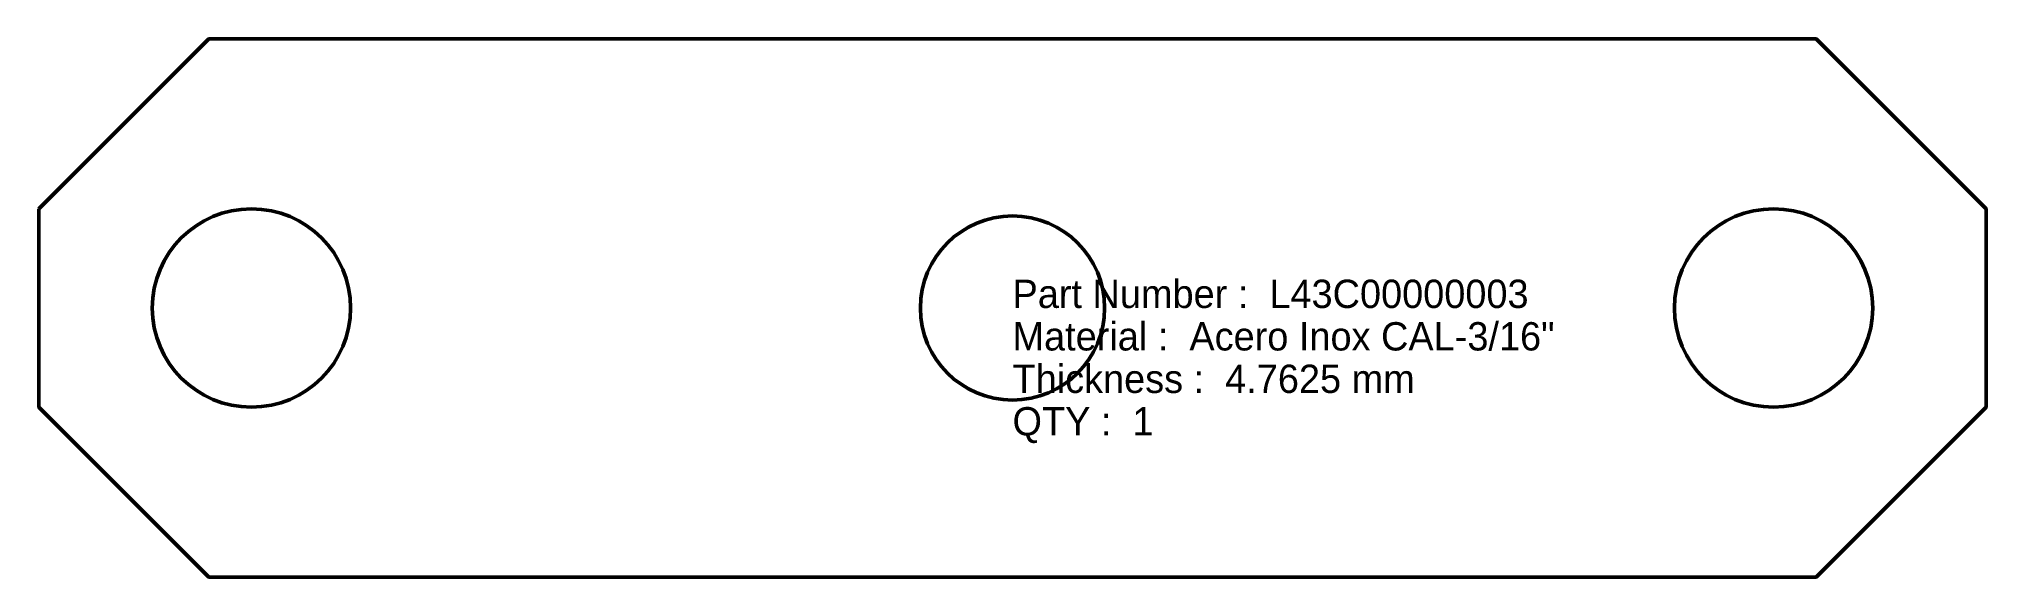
# Model space of a CAD drawing. Header units: millimetres. Extents: x 0 to 137, y 0 to 38.
import ezdxf

# ---------------------------------------------------------------- set-up
doc = ezdxf.new("R2010")
doc.units = ezdxf.units.MM
doc.layers.add('IV_INTERIOR_PROFILES', color=7, linetype='Continuous', lineweight=50)
doc.layers.add('IV_OUTER_PROFILE', color=7, linetype='Continuous', lineweight=50)

msp = doc.modelspace()

# ---------------------------------------------------------------- linework, layer by layer
at = {"layer": 'IV_INTERIOR_PROFILES'}
for centre, radius in [((15, 19), 7), ((68.72, 19), 6.5), ((122.44, 19), 7)]:
    msp.add_circle(centre, radius, dxfattribs=at)
at = {"layer": 'IV_OUTER_PROFILE', "flags": 128}
msp.add_lwpolyline([(0, 26), (12, 38), (125.44, 38), (137.44, 26), (137.44, 12), (125.44, 0), (12, 0), (0, 12), (0, 26)], close=True, dxfattribs=at)

# ---------------------------------------------------------------- texts
at = {"layer": 'IV_TEXT'}
for s, p in [('Part Number :  L43C00000003', (68.72, 19)), ('Material :  Acero Inox CAL-3/16"', (68.72, 16)), ('Thickness :  4.7625 mm', (68.72, 13)), ('QTY :  1', (68.72, 10))]:
    msp.add_text(s, height=2, dxfattribs=at).set_placement(p)

doc.saveas('drawing.dxf')
